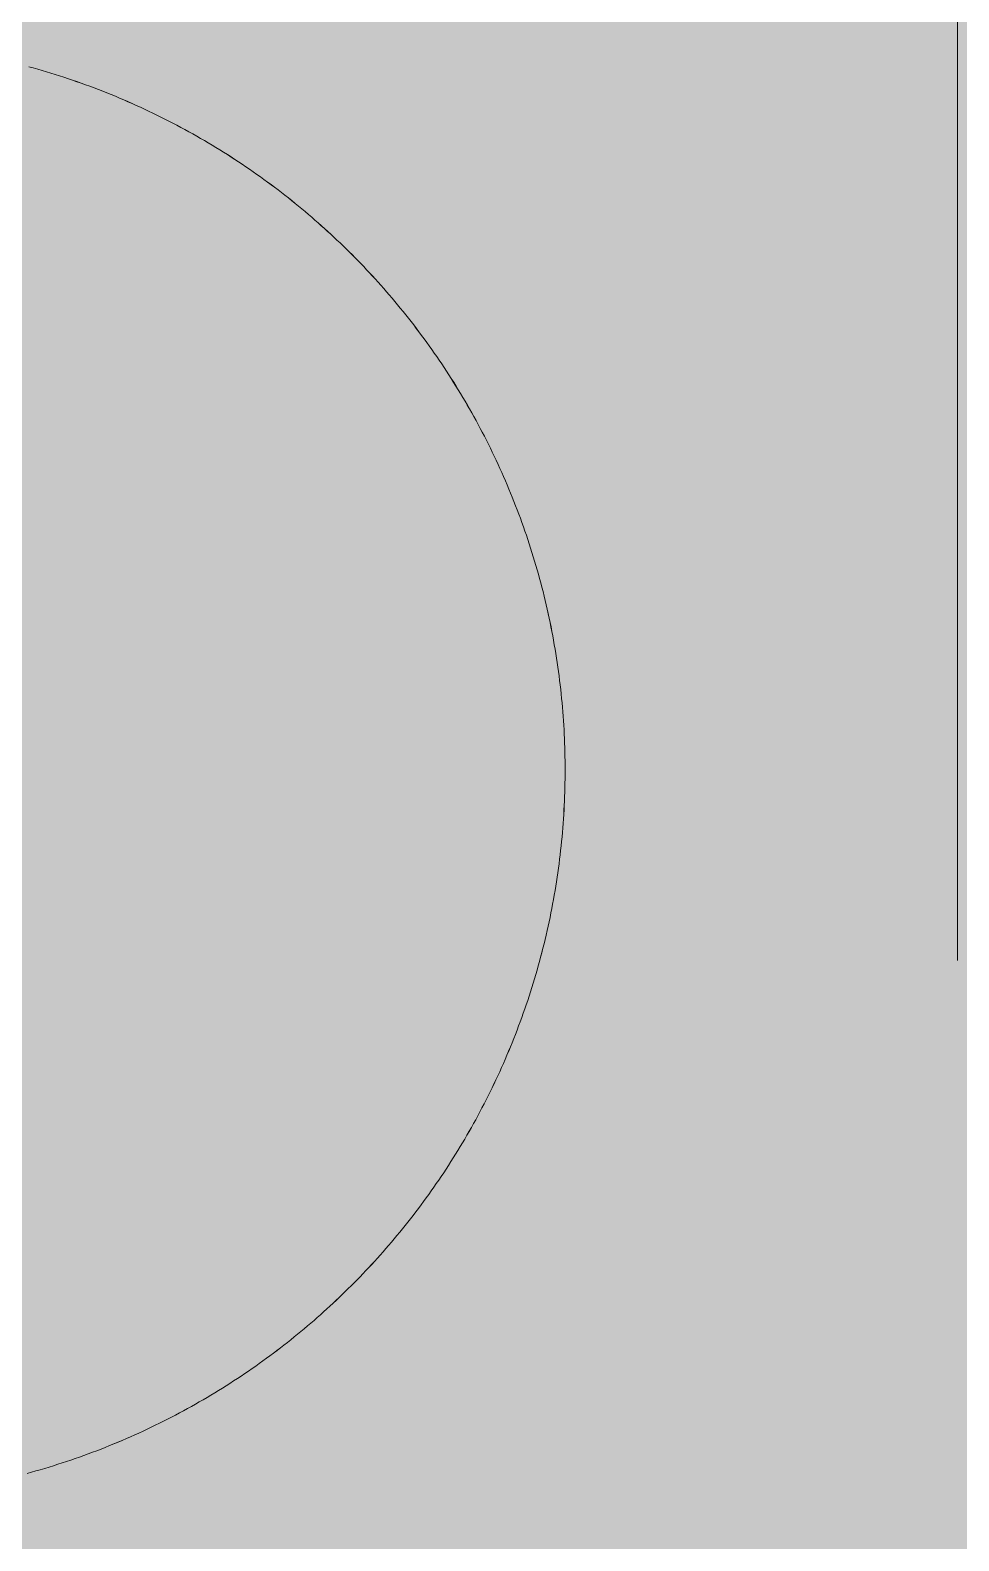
# Model space of a CAD drawing. Header units: millimetres. Extents: x 5622 to 8918, y 2044 to 6634.
# Drawn here: x 8594.43 to 8598.57, y 5282.89 to 5289.62 of the extents above; entities that cross this region are included whole.
import ezdxf

# ---------------------------------------------------------------- set-up
doc = ezdxf.new("R2010")
doc.units = ezdxf.units.MM
doc.linetypes.add('NASCOSTA', pattern=[9.525, 6.35, -3.175])
for name, color, linetype, lineweight in [('F_ARREDI', 7, 'Continuous', 5), ('F_FERRAMENTA', 253, 'Continuous', 5), ('F_MULTI laminato OPACO_retino', 1, 'Continuous', 5), ('F_Proiezioni', 253, 'NASCOSTA', 9)]:
    doc.layers.add(name, color=color, linetype=linetype, lineweight=lineweight)

# ---------------------------------------------------------------- blocks, each defined once
blk = doc.blocks.new("LIBRERIA_ingresso-living_sez._B.B'")
at = {"layer": 'F_MULTI laminato OPACO_retino', "true_color": 0x636466}
h = blk.add_hatch(color=251, dxfattribs=at)
h.dxf.hatch_style = 1
h.paths.add_polyline_path([(41313.1315, 11071.1262), (41913.1315, 11071.1262), (41913.1315, 13145.6262), (41313.1315, 13145.6262)])
at = {"layer": 'F_MULTI laminato OPACO_retino', "true_color": 0x939598}
h = blk.add_hatch(color=252, dxfattribs=at)
h.dxf.hatch_style = 1
h.paths.add_polyline_path([(41313.1315, 13145.6262), (41613.1315, 13145.6262), (41613.1315, 11071.1262), (41313.1315, 11071.1262)])
at = {"layer": 'F_Proiezioni', "color": 1}
for p, q in [((41594.1315, 12635.6259), (41594.1315, 12698.6259)), ((41590.0103, 12696.7549), (41589.9906, 12696.7603)), ((41590.0299, 12696.7493), (41590.0103, 12696.7549)), ((41590.0495, 12696.7436), (41590.0299, 12696.7493)), ((41590.0691, 12696.7377), (41590.0495, 12696.7436)), ((41590.0886, 12696.7318), (41590.0691, 12696.7377)), ((41590.1081, 12696.7257), (41590.0886, 12696.7318)), ((41590.1276, 12696.7195), (41590.1081, 12696.7257)), ((41590.147, 12696.7132), (41590.1276, 12696.7195)), ((41590.1664, 12696.7067), (41590.147, 12696.7132)), ((41590.1857, 12696.7002), (41590.1664, 12696.7067)), ((41590.205, 12696.6935), (41590.1857, 12696.7002)), ((41590.2242, 12696.6867), (41590.205, 12696.6935)), ((41590.2434, 12696.6798), (41590.2242, 12696.6867)), ((41590.2625, 12696.6728), (41590.2434, 12696.6798)), ((41590.2816, 12696.6656), (41590.2625, 12696.6728)), ((41590.3006, 12696.6584), (41590.2816, 12696.6656)), ((41590.3196, 12696.651), (41590.3006, 12696.6584)), ((41590.3385, 12696.6435), (41590.3196, 12696.651)), ((41590.3573, 12696.6359), (41590.3385, 12696.6435)), ((41590.3761, 12696.6282), (41590.3573, 12696.6359)), ((41590.3949, 12696.6203), (41590.3761, 12696.6282)), ((41590.4136, 12696.6124), (41590.3949, 12696.6203)), ((41590.4322, 12696.6043), (41590.4136, 12696.6124)), ((41590.4507, 12696.5962), (41590.4322, 12696.6043)), ((41590.4692, 12696.5879), (41590.4507, 12696.5962)), ((41590.4877, 12696.5795), (41590.4692, 12696.5879)), ((41590.5061, 12696.571), (41590.4877, 12696.5795)), ((41590.5244, 12696.5623), (41590.5061, 12696.571)), ((41590.5426, 12696.5536), (41590.5244, 12696.5623)), ((41590.5608, 12696.5448), (41590.5426, 12696.5536)), ((41590.5789, 12696.5358), (41590.5608, 12696.5448)), ((41590.5969, 12696.5268), (41590.5789, 12696.5358)), ((41590.6149, 12696.5176), (41590.5969, 12696.5268)), ((41590.6328, 12696.5084), (41590.6149, 12696.5176)), ((41590.6506, 12696.499), (41590.6328, 12696.5084)), ((41590.6684, 12696.4896), (41590.6506, 12696.499)), ((41590.6861, 12696.48), (41590.6684, 12696.4896)), ((41590.7037, 12696.4703), (41590.6861, 12696.48)), ((41590.7212, 12696.4606), (41590.7037, 12696.4703)), ((41590.7387, 12696.4507), (41590.7212, 12696.4606)), ((41590.756, 12696.4408), (41590.7387, 12696.4507)), ((41590.7733, 12696.4307), (41590.756, 12696.4408)), ((41590.7906, 12696.4206), (41590.7733, 12696.4307)), ((41590.8077, 12696.4103), (41590.7906, 12696.4206)), ((41590.8248, 12696.4), (41590.8077, 12696.4103)), ((41590.8417, 12696.3896), (41590.8248, 12696.4)), ((41590.8586, 12696.379), (41590.8417, 12696.3896)), ((41590.8755, 12696.3684), (41590.8586, 12696.379)), ((41590.8922, 12696.3577), (41590.8755, 12696.3684)), ((41590.9088, 12696.3469), (41590.8922, 12696.3577)), ((41590.9254, 12696.336), (41590.9088, 12696.3469)), ((41590.9418, 12696.3251), (41590.9254, 12696.336)), ((41590.9582, 12696.314), (41590.9418, 12696.3251)), ((41590.9745, 12696.3029), (41590.9582, 12696.314)), ((41590.9907, 12696.2917), (41590.9745, 12696.3029)), ((41591.0068, 12696.2804), (41590.9907, 12696.2917)), ((41591.0228, 12696.269), (41591.0068, 12696.2804)), ((41591.0387, 12696.2575), (41591.0228, 12696.269)), ((41591.0545, 12696.246), (41591.0387, 12696.2575)), ((41591.0703, 12696.2343), (41591.0545, 12696.246)), ((41591.0859, 12696.2226), (41591.0703, 12696.2343)), ((41591.1014, 12696.2109), (41591.0859, 12696.2226)), ((41591.1169, 12696.199), (41591.1014, 12696.2109)), ((41591.1322, 12696.1871), (41591.1169, 12696.199)), ((41591.1475, 12696.1751), (41591.1322, 12696.1871)), ((41591.1626, 12696.163), (41591.1475, 12696.1751)), ((41591.1777, 12696.1509), (41591.1626, 12696.163)), ((41591.1927, 12696.1387), (41591.1777, 12696.1509)), ((41591.2075, 12696.1264), (41591.1927, 12696.1387)), ((41591.2223, 12696.1141), (41591.2075, 12696.1264)), ((41591.2369, 12696.1017), (41591.2223, 12696.1141)), ((41591.2515, 12696.0893), (41591.2369, 12696.1017)), ((41591.2659, 12696.0768), (41591.2515, 12696.0893)), ((41591.2803, 12696.0642), (41591.2659, 12696.0768)), ((41591.2945, 12696.0516), (41591.2803, 12696.0642)), ((41591.3087, 12696.0389), (41591.2945, 12696.0516)), ((41591.3227, 12696.0261), (41591.3087, 12696.0389)), ((41591.3367, 12696.0134), (41591.3227, 12696.0261)), ((41591.3505, 12696.0005), (41591.3367, 12696.0134)), ((41591.3642, 12695.9876), (41591.3505, 12696.0005)), ((41591.3778, 12695.9747), (41591.3642, 12695.9876)), ((41591.3914, 12695.9617), (41591.3778, 12695.9747)), ((41591.4048, 12695.9486), (41591.3914, 12695.9617)), ((41591.4181, 12695.9356), (41591.4048, 12695.9486)), ((41591.4312, 12695.9224), (41591.4181, 12695.9356)), ((41591.4444, 12695.9092), (41591.4312, 12695.9224)), ((41591.4574, 12695.8959), (41591.4444, 12695.9092)), ((41591.4704, 12695.8825), (41591.4574, 12695.8959)), ((41591.4834, 12695.869), (41591.4704, 12695.8825)), ((41591.4963, 12695.8554), (41591.4834, 12695.869)), ((41591.5092, 12695.8416), (41591.4963, 12695.8554)), ((41591.5219, 12695.8278), (41591.5092, 12695.8416)), ((41591.5347, 12695.8139), (41591.5219, 12695.8278)), ((41591.5474, 12695.7999), (41591.5347, 12695.8139)), ((41591.56, 12695.7858), (41591.5474, 12695.7999)), ((41591.5726, 12695.7716), (41591.56, 12695.7858)), ((41591.5851, 12695.7572), (41591.5726, 12695.7716)), ((41591.5975, 12695.7428), (41591.5851, 12695.7572)), ((41591.6099, 12695.7283), (41591.5975, 12695.7428)), ((41591.6222, 12695.7137), (41591.6099, 12695.7283)), ((41591.6344, 12695.699), (41591.6222, 12695.7137)), ((41591.6466, 12695.6843), (41591.6344, 12695.699)), ((41591.6587, 12695.6694), (41591.6466, 12695.6843)), ((41591.6707, 12695.6544), (41591.6587, 12695.6694)), ((41591.6827, 12695.6394), (41591.6707, 12695.6544)), ((41591.6946, 12695.6242), (41591.6827, 12695.6394)), ((41591.7064, 12695.609), (41591.6946, 12695.6242)), ((41591.7181, 12695.5936), (41591.7064, 12695.609)), ((41591.7298, 12695.5782), (41591.7181, 12695.5936)), ((41591.7414, 12695.5627), (41591.7298, 12695.5782)), ((41591.7529, 12695.5471), (41591.7414, 12695.5627)), ((41591.7643, 12695.5314), (41591.7529, 12695.5471)), ((41591.7757, 12695.5156), (41591.7643, 12695.5314)), ((41591.787, 12695.4997), (41591.7757, 12695.5156)), ((41591.7981, 12695.4838), (41591.787, 12695.4997)), ((41591.8093, 12695.4678), (41591.7981, 12695.4838)), ((41591.8203, 12695.4516), (41591.8093, 12695.4678)), ((41591.8312, 12695.4354), (41591.8203, 12695.4516)), ((41591.842, 12695.4192), (41591.8312, 12695.4354)), ((41591.8528, 12695.4028), (41591.842, 12695.4192)), ((41591.8635, 12695.3863), (41591.8528, 12695.4028)), ((41591.874, 12695.3698), (41591.8635, 12695.3863)), ((41591.8845, 12695.3532), (41591.874, 12695.3698)), ((41591.8949, 12695.3365), (41591.8845, 12695.3532)), ((41591.9052, 12695.3198), (41591.8949, 12695.3365)), ((41591.9154, 12695.3029), (41591.9052, 12695.3198)), ((41591.9256, 12695.286), (41591.9154, 12695.3029)), ((41591.9356, 12695.269), (41591.9256, 12695.286)), ((41591.9455, 12695.2519), (41591.9356, 12695.269)), ((41591.9553, 12695.2348), (41591.9455, 12695.2519)), ((41591.9651, 12695.2176), (41591.9553, 12695.2348)), ((41591.9747, 12695.2003), (41591.9651, 12695.2176)), ((41591.9843, 12695.1829), (41591.9747, 12695.2003)), ((41591.9937, 12695.1655), (41591.9843, 12695.1829)), ((41592.0031, 12695.148), (41591.9937, 12695.1655)), ((41592.0123, 12695.1304), (41592.0031, 12695.148)), ((41592.0214, 12695.1128), (41592.0123, 12695.1304)), ((41592.0305, 12695.0951), (41592.0214, 12695.1128)), ((41592.0394, 12695.0773), (41592.0305, 12695.0951)), ((41592.0483, 12695.0595), (41592.0394, 12695.0773)), ((41592.057, 12695.0416), (41592.0483, 12695.0595)), ((41592.0656, 12695.0236), (41592.057, 12695.0416)), ((41592.0742, 12695.0056), (41592.0656, 12695.0236)), ((41592.0826, 12694.9875), (41592.0742, 12695.0056)), ((41592.0909, 12694.9693), (41592.0826, 12694.9875)), ((41592.0991, 12694.9511), (41592.0909, 12694.9693)), ((41592.1072, 12694.9328), (41592.0991, 12694.9511)), ((41592.1152, 12694.9145), (41592.1072, 12694.9328)), ((41592.123, 12694.8961), (41592.1152, 12694.9145)), ((41592.1308, 12694.8777), (41592.123, 12694.8961)), ((41592.1385, 12694.8592), (41592.1308, 12694.8777)), ((41592.146, 12694.8406), (41592.1385, 12694.8592)), ((41592.1534, 12694.822), (41592.146, 12694.8406)), ((41592.1607, 12694.8033), (41592.1534, 12694.822)), ((41592.168, 12694.7846), (41592.1607, 12694.8033)), ((41592.1751, 12694.7658), (41592.168, 12694.7846)), ((41592.182, 12694.747), (41592.1751, 12694.7658)), ((41592.1889, 12694.7281), (41592.182, 12694.747)), ((41592.1957, 12694.7092), (41592.1889, 12694.7281)), ((41592.2023, 12694.6902), (41592.1957, 12694.7092)), ((41592.2088, 12694.6712), (41592.2023, 12694.6902)), ((41592.2152, 12694.6521), (41592.2088, 12694.6712)), ((41592.2215, 12694.633), (41592.2152, 12694.6521)), ((41592.2277, 12694.6138), (41592.2215, 12694.633)), ((41592.2338, 12694.5946), (41592.2277, 12694.6138)), ((41592.2397, 12694.5754), (41592.2338, 12694.5946)), ((41592.2455, 12694.5561), (41592.2397, 12694.5754)), ((41592.2512, 12694.5368), (41592.2455, 12694.5561)), ((41592.2568, 12694.5174), (41592.2512, 12694.5368)), ((41592.2623, 12694.498), (41592.2568, 12694.5174)), ((41592.2677, 12694.4786), (41592.2623, 12694.498)), ((41592.2729, 12694.4591), (41592.2677, 12694.4786)), ((41592.278, 12694.4396), (41592.2729, 12694.4591)), ((41592.283, 12694.4201), (41592.278, 12694.4396)), ((41592.2879, 12694.4005), (41592.283, 12694.4201)), ((41592.2926, 12694.3809), (41592.2879, 12694.4005)), ((41592.2972, 12694.3613), (41592.2926, 12694.3809)), ((41592.3017, 12694.3416), (41592.2972, 12694.3613)), ((41592.3061, 12694.3219), (41592.3017, 12694.3416)), ((41592.3104, 12694.3022), (41592.3061, 12694.3219)), ((41592.3145, 12694.2825), (41592.3104, 12694.3022)), ((41592.3185, 12694.2627), (41592.3145, 12694.2825)), ((41592.3224, 12694.2429), (41592.3185, 12694.2627)), ((41592.3262, 12694.2231), (41592.3224, 12694.2429)), ((41592.3298, 12694.2033), (41592.3262, 12694.2231)), ((41592.3333, 12694.1835), (41592.3298, 12694.2033)), ((41592.3367, 12694.1636), (41592.3333, 12694.1835)), ((41592.34, 12694.1438), (41592.3367, 12694.1636)), ((41592.3431, 12694.1239), (41592.34, 12694.1438)), ((41592.3461, 12694.104), (41592.3431, 12694.1239)), ((41592.349, 12694.084), (41592.3461, 12694.104)), ((41592.3518, 12694.0641), (41592.349, 12694.084)), ((41592.3545, 12694.0442), (41592.3518, 12694.0641)), ((41592.357, 12694.0243), (41592.3545, 12694.0442)), ((41592.3594, 12694.0043), (41592.357, 12694.0243)), ((41592.3617, 12693.9844), (41592.3594, 12694.0043)), ((41592.3638, 12693.9644), (41592.3617, 12693.9844)), ((41592.3658, 12693.9444), (41592.3638, 12693.9644)), ((41592.3677, 12693.9245), (41592.3658, 12693.9444)), ((41592.3695, 12693.9045), (41592.3677, 12693.9245)), ((41592.3712, 12693.8846), (41592.3695, 12693.9045)), ((41592.3727, 12693.8646), (41592.3712, 12693.8846)), ((41592.3741, 12693.8447), (41592.3727, 12693.8646)), ((41592.3754, 12693.8247), (41592.3741, 12693.8447)), ((41592.3766, 12693.8048), (41592.3754, 12693.8247)), ((41592.3776, 12693.7849), (41592.3766, 12693.8048)), ((41592.3785, 12693.765), (41592.3776, 12693.7849)), ((41592.3793, 12693.7451), (41592.3785, 12693.765)), ((41592.38, 12693.7252), (41592.3793, 12693.7451)), ((41592.3805, 12693.7053), (41592.38, 12693.7252)), ((41592.381, 12693.6854), (41592.3805, 12693.7053)), ((41592.3813, 12693.6656), (41592.381, 12693.6854)), ((41592.3815, 12693.6458), (41592.3813, 12693.6656)), ((41592.3815, 12693.6259), (41592.3815, 12693.6458)), ((41592.3815, 12693.6061), (41592.3815, 12693.6259)), ((41592.3805, 12693.5465), (41592.381, 12693.5664)), ((41592.381, 12693.5664), (41592.3813, 12693.5862)), ((41592.3813, 12693.5862), (41592.3815, 12693.6061)), ((41592.3776, 12693.4667), (41592.3785, 12693.4867)), ((41592.3785, 12693.4867), (41592.3793, 12693.5066)), ((41592.3793, 12693.5066), (41592.38, 12693.5265)), ((41592.38, 12693.5265), (41592.3805, 12693.5465)), ((41592.3741, 12693.4068), (41592.3754, 12693.4268)), ((41592.3754, 12693.4268), (41592.3765, 12693.4468)), ((41592.3765, 12693.4468), (41592.3776, 12693.4667)), ((41592.3695, 12693.3468), (41592.3711, 12693.3668)), ((41592.3711, 12693.3668), (41592.3727, 12693.3868)), ((41592.3727, 12693.3868), (41592.3741, 12693.4068)), ((41592.3616, 12693.2668), (41592.3637, 12693.2868)), ((41592.3637, 12693.2868), (41592.3658, 12693.3068)), ((41592.3658, 12693.3068), (41592.3677, 12693.3268)), ((41592.3677, 12693.3268), (41592.3695, 12693.3468)), ((41592.3544, 12693.2069), (41592.3569, 12693.2269)), ((41592.3569, 12693.2269), (41592.3593, 12693.2469)), ((41592.3593, 12693.2469), (41592.3616, 12693.2668)), ((41592.346, 12693.147), (41592.3489, 12693.167)), ((41592.3489, 12693.167), (41592.3517, 12693.1869)), ((41592.3517, 12693.1869), (41592.3544, 12693.2069)), ((41592.3331, 12693.0673), (41592.3366, 12693.0872)), ((41592.3366, 12693.0872), (41592.3398, 12693.1071)), ((41592.3398, 12693.1071), (41592.343, 12693.1271)), ((41592.343, 12693.1271), (41592.346, 12693.147)), ((41592.3222, 12693.0078), (41592.326, 12693.0276)), ((41592.326, 12693.0276), (41592.3296, 12693.0474)), ((41592.3296, 12693.0474), (41592.3331, 12693.0673)), ((41592.3058, 12692.9286), (41592.3101, 12692.9484)), ((41592.3101, 12692.9484), (41592.3143, 12692.9681)), ((41592.3143, 12692.9681), (41592.3183, 12692.9879)), ((41592.3183, 12692.9879), (41592.3222, 12693.0078)), ((41592.2923, 12692.8695), (41592.2969, 12692.8892)), ((41592.2969, 12692.8892), (41592.3014, 12692.9089)), ((41592.3014, 12692.9089), (41592.3058, 12692.9286)), ((41592.2776, 12692.8107), (41592.2826, 12692.8303)), ((41592.2826, 12692.8303), (41592.2875, 12692.8499)), ((41592.2875, 12692.8499), (41592.2923, 12692.8695)), ((41592.2563, 12692.7328), (41592.2618, 12692.7522)), ((41592.2618, 12692.7522), (41592.2672, 12692.7717)), ((41592.2672, 12692.7717), (41592.2725, 12692.7912)), ((41592.2725, 12692.7912), (41592.2776, 12692.8107)), ((41592.2392, 12692.6747), (41592.245, 12692.694)), ((41592.245, 12692.694), (41592.2507, 12692.7134)), ((41592.2507, 12692.7134), (41592.2563, 12692.7328)), ((41592.2146, 12692.5978), (41592.2209, 12692.617)), ((41592.2209, 12692.617), (41592.2271, 12692.6362)), ((41592.2271, 12692.6362), (41592.2332, 12692.6554)), ((41592.2332, 12692.6554), (41592.2392, 12692.6747)), ((41592.1949, 12692.5407), (41592.2016, 12692.5597)), ((41592.2016, 12692.5597), (41592.2082, 12692.5787)), ((41592.2082, 12692.5787), (41592.2146, 12692.5978)), ((41592.1671, 12692.4651), (41592.1743, 12692.4839)), ((41592.1743, 12692.4839), (41592.1813, 12692.5028)), ((41592.1813, 12692.5028), (41592.1882, 12692.5217)), ((41592.1882, 12692.5217), (41592.1949, 12692.5407)), ((41592.1375, 12692.3904), (41592.1451, 12692.409)), ((41592.1451, 12692.409), (41592.1526, 12692.4277)), ((41592.1526, 12692.4277), (41592.1599, 12692.4464)), ((41592.1599, 12692.4464), (41592.1671, 12692.4651)), ((41592.1141, 12692.335), (41592.122, 12692.3534)), ((41592.122, 12692.3534), (41592.1298, 12692.3719)), ((41592.1298, 12692.3719), (41592.1375, 12692.3904)), ((41592.0814, 12692.2619), (41592.0898, 12692.2801)), ((41592.0898, 12692.2801), (41592.098, 12692.2984)), ((41592.098, 12692.2984), (41592.1061, 12692.3167)), ((41592.1061, 12692.3167), (41592.1141, 12692.335)), ((41592.047, 12692.1899), (41592.0558, 12692.2078)), ((41592.0558, 12692.2078), (41592.0644, 12692.2258)), ((41592.0644, 12692.2258), (41592.073, 12692.2438)), ((41592.073, 12692.2438), (41592.0814, 12692.2619)), ((41592.0201, 12692.1365), (41592.0292, 12692.1542)), ((41592.0292, 12692.1542), (41592.0381, 12692.172)), ((41592.0381, 12692.172), (41592.047, 12692.1899)), ((41591.9828, 12692.0662), (41591.9922, 12692.0837)), ((41591.9922, 12692.0837), (41592.0016, 12692.1012)), ((41592.0016, 12692.1012), (41592.0109, 12692.1188)), ((41592.0109, 12692.1188), (41592.0201, 12692.1365)), ((41591.9439, 12691.9971), (41591.9537, 12692.0143)), ((41591.9537, 12692.0143), (41591.9635, 12692.0315)), ((41591.9635, 12692.0315), (41591.9732, 12692.0489)), ((41591.9732, 12692.0489), (41591.9828, 12692.0662)), ((41591.9034, 12691.9292), (41591.9137, 12691.9461)), ((41591.9137, 12691.9461), (41591.9238, 12691.963)), ((41591.9238, 12691.963), (41591.9339, 12691.9801)), ((41591.9339, 12691.9801), (41591.9439, 12691.9971)), ((41591.8615, 12691.8626), (41591.8721, 12691.8791)), ((41591.8721, 12691.8791), (41591.8827, 12691.8957)), ((41591.8827, 12691.8957), (41591.8931, 12691.9124)), ((41591.8931, 12691.9124), (41591.9034, 12691.9292)), ((41591.8182, 12691.7972), (41591.8292, 12691.8134)), ((41591.8292, 12691.8134), (41591.84, 12691.8297)), ((41591.84, 12691.8297), (41591.8508, 12691.8461)), ((41591.8508, 12691.8461), (41591.8615, 12691.8626)), ((41591.7735, 12691.7332), (41591.7848, 12691.749)), ((41591.7848, 12691.749), (41591.796, 12691.765)), ((41591.796, 12691.765), (41591.8071, 12691.7811)), ((41591.8071, 12691.7811), (41591.8182, 12691.7972)), ((41591.7157, 12691.6551), (41591.7274, 12691.6705)), ((41591.7274, 12691.6705), (41591.7391, 12691.6861)), ((41591.7391, 12691.6861), (41591.7506, 12691.7017)), ((41591.7506, 12691.7017), (41591.7621, 12691.7174)), ((41591.7621, 12691.7174), (41591.7735, 12691.7332)), ((41591.6682, 12691.5943), (41591.6802, 12691.6093)), ((41591.6802, 12691.6093), (41591.6921, 12691.6245)), ((41591.6921, 12691.6245), (41591.7039, 12691.6398)), ((41591.7039, 12691.6398), (41591.7157, 12691.6551)), ((41591.6071, 12691.5203), (41591.6194, 12691.5349)), ((41591.6194, 12691.5349), (41591.6317, 12691.5496)), ((41591.6317, 12691.5496), (41591.6439, 12691.5644)), ((41591.6439, 12691.5644), (41591.6561, 12691.5793)), ((41591.6561, 12691.5793), (41591.6682, 12691.5943)), ((41591.5571, 12691.4628), (41591.5697, 12691.4771)), ((41591.5697, 12691.4771), (41591.5822, 12691.4914)), ((41591.5822, 12691.4914), (41591.5947, 12691.5058)), ((41591.5947, 12691.5058), (41591.6071, 12691.5203)), ((41591.4932, 12691.3932), (41591.5061, 12691.407)), ((41591.5061, 12691.407), (41591.5189, 12691.4208)), ((41591.5189, 12691.4208), (41591.5317, 12691.4347)), ((41591.5317, 12691.4347), (41591.5444, 12691.4487)), ((41591.5444, 12691.4487), (41591.5571, 12691.4628)), ((41591.4279, 12691.3262), (41591.4411, 12691.3394)), ((41591.4411, 12691.3394), (41591.4542, 12691.3527)), ((41591.4542, 12691.3527), (41591.4672, 12691.3661)), ((41591.4672, 12691.3661), (41591.4802, 12691.3796)), ((41591.4802, 12691.3796), (41591.4932, 12691.3932)), ((41591.3606, 12691.2609), (41591.3743, 12691.2739)), ((41591.3743, 12691.2739), (41591.3879, 12691.2869)), ((41591.3879, 12691.2869), (41591.4013, 12691.2999)), ((41591.4013, 12691.2999), (41591.4147, 12691.313)), ((41591.4147, 12691.313), (41591.4279, 12691.3262)), ((41591.2764, 12691.1843), (41591.2907, 12691.1969)), ((41591.2907, 12691.1969), (41591.3049, 12691.2096)), ((41591.3049, 12691.2096), (41591.319, 12691.2223)), ((41591.319, 12691.2223), (41591.333, 12691.2351)), ((41591.333, 12691.2351), (41591.3469, 12691.248)), ((41591.3469, 12691.248), (41591.3606, 12691.2609)), ((41591.2033, 12691.122), (41591.2181, 12691.1343)), ((41591.2181, 12691.1343), (41591.2329, 12691.1467)), ((41591.2329, 12691.1467), (41591.2475, 12691.1592)), ((41591.2475, 12691.1592), (41591.262, 12691.1717)), ((41591.262, 12691.1717), (41591.2764, 12691.1843)), ((41591.1123, 12691.0494), (41591.1278, 12691.0613)), ((41591.1278, 12691.0613), (41591.1431, 12691.0733)), ((41591.1431, 12691.0733), (41591.1583, 12691.0854)), ((41591.1583, 12691.0854), (41591.1734, 12691.0975)), ((41591.1734, 12691.0975), (41591.1884, 12691.1097)), ((41591.1884, 12691.1097), (41591.2033, 12691.122)), ((41591.0339, 12690.9909), (41591.0498, 12691.0024)), ((41591.0498, 12691.0024), (41591.0656, 12691.0141)), ((41591.0656, 12691.0141), (41591.0812, 12691.0258)), ((41591.0812, 12691.0258), (41591.0968, 12691.0375)), ((41591.0968, 12691.0375), (41591.1123, 12691.0494)), ((41590.9366, 12690.9233), (41590.9531, 12690.9344)), ((41590.9531, 12690.9344), (41590.9694, 12690.9455)), ((41590.9694, 12690.9455), (41590.9857, 12690.9567)), ((41590.9857, 12690.9567), (41591.0018, 12690.9681)), ((41591.0018, 12690.9681), (41591.0179, 12690.9794)), ((41591.0179, 12690.9794), (41591.0339, 12690.9909)), ((41590.8192, 12690.8485), (41590.8362, 12690.8589)), ((41590.8362, 12690.8589), (41590.8532, 12690.8694)), ((41590.8532, 12690.8694), (41590.87, 12690.88)), ((41590.87, 12690.88), (41590.8868, 12690.8907)), ((41590.8868, 12690.8907), (41590.9035, 12690.9015)), ((41590.9035, 12690.9015), (41590.9201, 12690.9124)), ((41590.9201, 12690.9124), (41590.9366, 12690.9233)), ((41590.7152, 12690.788), (41590.7328, 12690.7978)), ((41590.7328, 12690.7978), (41590.7502, 12690.8078)), ((41590.7502, 12690.8078), (41590.7676, 12690.8178)), ((41590.7676, 12690.8178), (41590.7848, 12690.8279)), ((41590.7848, 12690.8279), (41590.802, 12690.8382)), ((41590.802, 12690.8382), (41590.8192, 12690.8485)), ((41590.5905, 12690.7219), (41590.6086, 12690.731)), ((41590.6086, 12690.731), (41590.6265, 12690.7403)), ((41590.6265, 12690.7403), (41590.6444, 12690.7496)), ((41590.6444, 12690.7496), (41590.6622, 12690.759)), ((41590.6622, 12690.759), (41590.68, 12690.7686)), ((41590.68, 12690.7686), (41590.6976, 12690.7782)), ((41590.6976, 12690.7782), (41590.7152, 12690.788)), ((41590.4439, 12690.6527), (41590.4624, 12690.661)), ((41590.4624, 12690.661), (41590.4809, 12690.6693)), ((41590.4809, 12690.6693), (41590.4994, 12690.6778)), ((41590.4994, 12690.6778), (41590.5177, 12690.6864)), ((41590.5177, 12690.6864), (41590.536, 12690.6951)), ((41590.536, 12690.6951), (41590.5543, 12690.7039)), ((41590.5543, 12690.7039), (41590.5724, 12690.7129)), ((41590.5724, 12690.7129), (41590.5905, 12690.7219)), ((41590.2742, 12690.5835), (41590.2933, 12690.5907)), ((41590.2933, 12690.5907), (41590.3123, 12690.598)), ((41590.3123, 12690.598), (41590.3313, 12690.6055)), ((41590.3313, 12690.6055), (41590.3502, 12690.6131)), ((41590.3502, 12690.6131), (41590.369, 12690.6208)), ((41590.369, 12690.6208), (41590.3878, 12690.6286)), ((41590.3878, 12690.6286), (41590.4066, 12690.6365)), ((41590.4066, 12690.6365), (41590.4253, 12690.6445)), ((41590.4253, 12690.6445), (41590.4439, 12690.6527)), ((41590.0807, 12690.5177), (41590.1002, 12690.5237)), ((41590.1002, 12690.5237), (41590.1197, 12690.5299)), ((41590.1197, 12690.5299), (41590.1392, 12690.5362)), ((41590.1392, 12690.5362), (41590.1586, 12690.5426)), ((41590.1586, 12690.5426), (41590.178, 12690.5491)), ((41590.178, 12690.5491), (41590.1973, 12690.5557)), ((41590.1973, 12690.5557), (41590.2166, 12690.5625)), ((41590.2166, 12690.5625), (41590.2359, 12690.5694)), ((41590.2359, 12690.5694), (41590.255, 12690.5764)), ((41590.255, 12690.5764), (41590.2742, 12690.5835)), ((41589.9824, 12690.4893), (41590.0021, 12690.4948)), ((41590.0021, 12690.4948), (41590.0218, 12690.5003)), ((41590.0218, 12690.5003), (41590.0415, 12690.506)), ((41590.0415, 12690.506), (41590.0611, 12690.5118)), ((41590.0611, 12690.5118), (41590.0807, 12690.5177))]:
    blk.add_line(p, q, dxfattribs=at)

msp = doc.modelspace()

# ---------------------------------------------------------------- linework, layer by layer
at = {"layer": 'F_FERRAMENTA', "linetype": 'NASCOSTA'}
for p, q in [((8598.5628, 5228.3265), (8598.5628, 5291.3265)), ((8594.4415, 5289.4554), (8594.4218, 5289.4609)), ((8594.4611, 5289.4498), (8594.4415, 5289.4554)), ((8594.4808, 5289.4441), (8594.4611, 5289.4498)), ((8594.5003, 5289.4383), (8594.4808, 5289.4441)), ((8594.5199, 5289.4323), (8594.5003, 5289.4383)), ((8594.5394, 5289.4262), (8594.5199, 5289.4323)), ((8594.5588, 5289.42), (8594.5394, 5289.4262)), ((8594.5782, 5289.4137), (8594.5588, 5289.42)), ((8594.5976, 5289.4073), (8594.5782, 5289.4137)), ((8594.6169, 5289.4007), (8594.5976, 5289.4073)), ((8594.6362, 5289.3941), (8594.6169, 5289.4007)), ((8594.6554, 5289.3873), (8594.6362, 5289.3941)), ((8594.6746, 5289.3804), (8594.6554, 5289.3873)), ((8594.6937, 5289.3733), (8594.6746, 5289.3804)), ((8594.7128, 5289.3662), (8594.6937, 5289.3733)), ((8594.7318, 5289.3589), (8594.7128, 5289.3662)), ((8594.7508, 5289.3516), (8594.7318, 5289.3589)), ((8594.7697, 5289.3441), (8594.7508, 5289.3516)), ((8594.7886, 5289.3365), (8594.7697, 5289.3441)), ((8594.8074, 5289.3287), (8594.7886, 5289.3365)), ((8594.8261, 5289.3209), (8594.8074, 5289.3287)), ((8594.8448, 5289.3129), (8594.8261, 5289.3209)), ((8594.8634, 5289.3049), (8594.8448, 5289.3129)), ((8594.882, 5289.2967), (8594.8634, 5289.3049)), ((8594.9005, 5289.2884), (8594.882, 5289.2967)), ((8594.9189, 5289.28), (8594.9005, 5289.2884)), ((8594.9373, 5289.2715), (8594.9189, 5289.28)), ((8594.9556, 5289.2629), (8594.9373, 5289.2715)), ((8594.9739, 5289.2542), (8594.9556, 5289.2629)), ((8594.992, 5289.2453), (8594.9739, 5289.2542)), ((8595.0101, 5289.2364), (8594.992, 5289.2453)), ((8595.0282, 5289.2273), (8595.0101, 5289.2364)), ((8595.0461, 5289.2182), (8595.0282, 5289.2273)), ((8595.064, 5289.2089), (8595.0461, 5289.2182)), ((8595.0819, 5289.1996), (8595.064, 5289.2089)), ((8595.0996, 5289.1901), (8595.0819, 5289.1996)), ((8595.1173, 5289.1805), (8595.0996, 5289.1901)), ((8595.1349, 5289.1709), (8595.1173, 5289.1805)), ((8595.1525, 5289.1611), (8595.1349, 5289.1709)), ((8595.1699, 5289.1513), (8595.1525, 5289.1611)), ((8595.1873, 5289.1413), (8595.1699, 5289.1513)), ((8595.2046, 5289.1313), (8595.1873, 5289.1413)), ((8595.2218, 5289.1211), (8595.2046, 5289.1313)), ((8595.239, 5289.1109), (8595.2218, 5289.1211)), ((8595.256, 5289.1005), (8595.239, 5289.1109)), ((8595.273, 5289.0901), (8595.256, 5289.1005)), ((8595.2899, 5289.0796), (8595.273, 5289.0901)), ((8595.3067, 5289.069), (8595.2899, 5289.0796)), ((8595.3234, 5289.0583), (8595.3067, 5289.069)), ((8595.3401, 5289.0475), (8595.3234, 5289.0583)), ((8595.3566, 5289.0366), (8595.3401, 5289.0475)), ((8595.3731, 5289.0256), (8595.3566, 5289.0366)), ((8595.3895, 5289.0146), (8595.3731, 5289.0256)), ((8595.4057, 5289.0034), (8595.3895, 5289.0146)), ((8595.4219, 5288.9922), (8595.4057, 5289.0034)), ((8595.438, 5288.9809), (8595.4219, 5288.9922)), ((8595.454, 5288.9695), (8595.438, 5288.9809)), ((8595.47, 5288.958), (8595.454, 5288.9695)), ((8595.4858, 5288.9465), (8595.47, 5288.958)), ((8595.5015, 5288.9349), (8595.4858, 5288.9465)), ((8595.5171, 5288.9232), (8595.5015, 5288.9349)), ((8595.5327, 5288.9114), (8595.5171, 5288.9232)), ((8595.5481, 5288.8995), (8595.5327, 5288.9114)), ((8595.5635, 5288.8876), (8595.5481, 5288.8995)), ((8595.5787, 5288.8756), (8595.5635, 5288.8876)), ((8595.5939, 5288.8636), (8595.5787, 5288.8756)), ((8595.6089, 5288.8514), (8595.5939, 5288.8636)), ((8595.6239, 5288.8393), (8595.6089, 5288.8514)), ((8595.6388, 5288.827), (8595.6239, 5288.8393)), ((8595.6535, 5288.8147), (8595.6388, 5288.827)), ((8595.6682, 5288.8023), (8595.6535, 5288.8147)), ((8595.6827, 5288.7898), (8595.6682, 5288.8023)), ((8595.6972, 5288.7773), (8595.6827, 5288.7898)), ((8595.7115, 5288.7647), (8595.6972, 5288.7773)), ((8595.7258, 5288.7521), (8595.7115, 5288.7647)), ((8595.7399, 5288.7394), (8595.7258, 5288.7521)), ((8595.754, 5288.7267), (8595.7399, 5288.7394)), ((8595.7679, 5288.7139), (8595.754, 5288.7267)), ((8595.7817, 5288.7011), (8595.7679, 5288.7139)), ((8595.7955, 5288.6882), (8595.7817, 5288.7011)), ((8595.8091, 5288.6752), (8595.7955, 5288.6882)), ((8595.8226, 5288.6622), (8595.8091, 5288.6752)), ((8595.836, 5288.6492), (8595.8226, 5288.6622)), ((8595.8493, 5288.6361), (8595.836, 5288.6492)), ((8595.8625, 5288.623), (8595.8493, 5288.6361)), ((8595.8756, 5288.6098), (8595.8625, 5288.623)), ((8595.8887, 5288.5965), (8595.8756, 5288.6098)), ((8595.9017, 5288.583), (8595.8887, 5288.5965)), ((8595.9146, 5288.5695), (8595.9017, 5288.583)), ((8595.9275, 5288.5559), (8595.9146, 5288.5695)), ((8595.9404, 5288.5422), (8595.9275, 5288.5559)), ((8595.9532, 5288.5284), (8595.9404, 5288.5422)), ((8595.9659, 5288.5144), (8595.9532, 5288.5284)), ((8595.9786, 5288.5004), (8595.9659, 5288.5144)), ((8595.9912, 5288.4863), (8595.9786, 5288.5004)), ((8596.0038, 5288.4721), (8595.9912, 5288.4863)), ((8596.0163, 5288.4578), (8596.0038, 5288.4721)), ((8596.0287, 5288.4434), (8596.0163, 5288.4578)), ((8596.0411, 5288.4289), (8596.0287, 5288.4434)), ((8596.0534, 5288.4143), (8596.0411, 5288.4289)), ((8596.0657, 5288.3996), (8596.0534, 5288.4143)), ((8596.0778, 5288.3848), (8596.0657, 5288.3996)), ((8596.0899, 5288.3699), (8596.0778, 5288.3848)), ((8596.102, 5288.355), (8596.0899, 5288.3699)), ((8596.1139, 5288.3399), (8596.102, 5288.355)), ((8596.1258, 5288.3247), (8596.1139, 5288.3399)), ((8596.1376, 5288.3095), (8596.1258, 5288.3247)), ((8596.1494, 5288.2942), (8596.1376, 5288.3095)), ((8596.1611, 5288.2787), (8596.1494, 5288.2942)), ((8596.1726, 5288.2632), (8596.1611, 5288.2787)), ((8596.1842, 5288.2476), (8596.1726, 5288.2632)), ((8596.1956, 5288.2319), (8596.1842, 5288.2476)), ((8596.2069, 5288.2162), (8596.1956, 5288.2319)), ((8596.2182, 5288.2003), (8596.2069, 5288.2162)), ((8596.2294, 5288.1843), (8596.2182, 5288.2003)), ((8596.2405, 5288.1683), (8596.2294, 5288.1843)), ((8596.2515, 5288.1522), (8596.2405, 5288.1683)), ((8596.2624, 5288.136), (8596.2515, 5288.1522)), ((8596.2733, 5288.1197), (8596.2624, 5288.136)), ((8596.284, 5288.1033), (8596.2733, 5288.1197)), ((8596.2947, 5288.0869), (8596.284, 5288.1033)), ((8596.3053, 5288.0704), (8596.2947, 5288.0869)), ((8596.3158, 5288.0538), (8596.3053, 5288.0704)), ((8596.3262, 5288.0371), (8596.3158, 5288.0538)), ((8596.3365, 5288.0203), (8596.3262, 5288.0371)), ((8596.3467, 5288.0035), (8596.3365, 5288.0203)), ((8596.3568, 5287.9865), (8596.3467, 5288.0035)), ((8596.3668, 5287.9695), (8596.3568, 5287.9865)), ((8596.3768, 5287.9525), (8596.3668, 5287.9695)), ((8596.3866, 5287.9353), (8596.3768, 5287.9525)), ((8596.3963, 5287.9181), (8596.3866, 5287.9353)), ((8596.406, 5287.9008), (8596.3963, 5287.9181)), ((8596.4155, 5287.8835), (8596.406, 5287.9008)), ((8596.425, 5287.866), (8596.4155, 5287.8835)), ((8596.4343, 5287.8485), (8596.425, 5287.866)), ((8596.4435, 5287.831), (8596.4343, 5287.8485)), ((8596.4527, 5287.8133), (8596.4435, 5287.831)), ((8596.4617, 5287.7956), (8596.4527, 5287.8133)), ((8596.4707, 5287.7778), (8596.4617, 5287.7956)), ((8596.4795, 5287.76), (8596.4707, 5287.7778)), ((8596.4882, 5287.7421), (8596.4795, 5287.76)), ((8596.4969, 5287.7241), (8596.4882, 5287.7421)), ((8596.5054, 5287.7061), (8596.4969, 5287.7241)), ((8596.5138, 5287.688), (8596.5054, 5287.7061)), ((8596.5221, 5287.6699), (8596.5138, 5287.688)), ((8596.5303, 5287.6517), (8596.5221, 5287.6699)), ((8596.5384, 5287.6334), (8596.5303, 5287.6517)), ((8596.5464, 5287.6151), (8596.5384, 5287.6334)), ((8596.5543, 5287.5967), (8596.5464, 5287.6151)), ((8596.562, 5287.5782), (8596.5543, 5287.5967)), ((8596.5697, 5287.5597), (8596.562, 5287.5782)), ((8596.5772, 5287.5412), (8596.5697, 5287.5597)), ((8596.5847, 5287.5226), (8596.5772, 5287.5412)), ((8596.592, 5287.5039), (8596.5847, 5287.5226)), ((8596.5992, 5287.4852), (8596.592, 5287.5039)), ((8596.6063, 5287.4664), (8596.5992, 5287.4852)), ((8596.6133, 5287.4476), (8596.6063, 5287.4664)), ((8596.6201, 5287.4287), (8596.6133, 5287.4476)), ((8596.6269, 5287.4097), (8596.6201, 5287.4287)), ((8596.6335, 5287.3908), (8596.6269, 5287.4097)), ((8596.6401, 5287.3717), (8596.6335, 5287.3908)), ((8596.6465, 5287.3527), (8596.6401, 5287.3717)), ((8596.6528, 5287.3335), (8596.6465, 5287.3527)), ((8596.6589, 5287.3144), (8596.6528, 5287.3335)), ((8596.665, 5287.2952), (8596.6589, 5287.3144)), ((8596.671, 5287.2759), (8596.665, 5287.2952)), ((8596.6768, 5287.2567), (8596.671, 5287.2759)), ((8596.6825, 5287.2373), (8596.6768, 5287.2567)), ((8596.6881, 5287.218), (8596.6825, 5287.2373)), ((8596.6935, 5287.1986), (8596.6881, 5287.218)), ((8596.6989, 5287.1791), (8596.6935, 5287.1986)), ((8596.7041, 5287.1597), (8596.6989, 5287.1791)), ((8596.7092, 5287.1402), (8596.7041, 5287.1597)), ((8596.7142, 5287.1206), (8596.7092, 5287.1402)), ((8596.7191, 5287.101), (8596.7142, 5287.1206)), ((8596.7239, 5287.0814), (8596.7191, 5287.101)), ((8596.7285, 5287.0618), (8596.7239, 5287.0814)), ((8596.733, 5287.0422), (8596.7285, 5287.0618)), ((8596.7374, 5287.0225), (8596.733, 5287.0422)), ((8596.7416, 5287.0028), (8596.7374, 5287.0225)), ((8596.7458, 5286.983), (8596.7416, 5287.0028)), ((8596.7498, 5286.9633), (8596.7458, 5286.983)), ((8596.7537, 5286.9435), (8596.7498, 5286.9633)), ((8596.7574, 5286.9237), (8596.7537, 5286.9435)), ((8596.7611, 5286.9039), (8596.7574, 5286.9237)), ((8596.7646, 5286.884), (8596.7611, 5286.9039)), ((8596.768, 5286.8642), (8596.7646, 5286.884)), ((8596.7712, 5286.8443), (8596.768, 5286.8642)), ((8596.7744, 5286.8244), (8596.7712, 5286.8443)), ((8596.7774, 5286.8045), (8596.7744, 5286.8244)), ((8596.7803, 5286.7846), (8596.7774, 5286.8045)), ((8596.7831, 5286.7647), (8596.7803, 5286.7846)), ((8596.7857, 5286.7447), (8596.7831, 5286.7647)), ((8596.7882, 5286.7248), (8596.7857, 5286.7447)), ((8596.7906, 5286.7049), (8596.7882, 5286.7248)), ((8596.7929, 5286.6849), (8596.7906, 5286.7049)), ((8596.795, 5286.6649), (8596.7929, 5286.6849)), ((8596.7971, 5286.645), (8596.795, 5286.6649)), ((8596.799, 5286.625), (8596.7971, 5286.645)), ((8596.8008, 5286.6051), (8596.799, 5286.625)), ((8596.8024, 5286.5851), (8596.8008, 5286.6051)), ((8596.8039, 5286.5652), (8596.8024, 5286.5851)), ((8596.8054, 5286.5452), (8596.8039, 5286.5652)), ((8596.8066, 5286.5253), (8596.8054, 5286.5452)), ((8596.8078, 5286.5053), (8596.8066, 5286.5253)), ((8596.8089, 5286.4854), (8596.8078, 5286.5053)), ((8596.8098, 5286.4655), (8596.8089, 5286.4854)), ((8596.8106, 5286.4456), (8596.8098, 5286.4655)), ((8596.8112, 5286.4257), (8596.8106, 5286.4456)), ((8596.8118, 5286.4058), (8596.8112, 5286.4257)), ((8596.8122, 5286.386), (8596.8118, 5286.4058)), ((8596.8125, 5286.3661), (8596.8122, 5286.386)), ((8596.8127, 5286.3463), (8596.8125, 5286.3661)), ((8596.8128, 5286.3265), (8596.8127, 5286.3463)), ((8596.8127, 5286.3067), (8596.8128, 5286.3265)), ((8596.8118, 5286.247), (8596.8122, 5286.2669)), ((8596.8122, 5286.2669), (8596.8125, 5286.2868)), ((8596.8125, 5286.2868), (8596.8127, 5286.3067)), ((8596.8088, 5286.1673), (8596.8098, 5286.1872)), ((8596.8098, 5286.1872), (8596.8106, 5286.2072)), ((8596.8106, 5286.2072), (8596.8112, 5286.2271)), ((8596.8112, 5286.2271), (8596.8118, 5286.247)), ((8596.8053, 5286.1073), (8596.8066, 5286.1273)), ((8596.8066, 5286.1273), (8596.8078, 5286.1473)), ((8596.8078, 5286.1473), (8596.8088, 5286.1673)), ((8596.8007, 5286.0474), (8596.8024, 5286.0674)), ((8596.8024, 5286.0674), (8596.8039, 5286.0874)), ((8596.8039, 5286.0874), (8596.8053, 5286.1073)), ((8596.7928, 5285.9674), (8596.795, 5285.9874)), ((8596.795, 5285.9874), (8596.797, 5286.0074)), ((8596.797, 5286.0074), (8596.7989, 5286.0274)), ((8596.7989, 5286.0274), (8596.8007, 5286.0474)), ((8596.7856, 5285.9074), (8596.7881, 5285.9274)), ((8596.7881, 5285.9274), (8596.7905, 5285.9474)), ((8596.7905, 5285.9474), (8596.7928, 5285.9674)), ((8596.7773, 5285.8475), (8596.7802, 5285.8675)), ((8596.7802, 5285.8675), (8596.7829, 5285.8875)), ((8596.7829, 5285.8875), (8596.7856, 5285.9074)), ((8596.7644, 5285.7679), (8596.7678, 5285.7878)), ((8596.7678, 5285.7878), (8596.7711, 5285.8077)), ((8596.7711, 5285.8077), (8596.7742, 5285.8276)), ((8596.7742, 5285.8276), (8596.7773, 5285.8475)), ((8596.7534, 5285.7083), (8596.7572, 5285.7281)), ((8596.7572, 5285.7281), (8596.7609, 5285.748)), ((8596.7609, 5285.748), (8596.7644, 5285.7679)), ((8596.7371, 5285.6292), (8596.7414, 5285.6489)), ((8596.7414, 5285.6489), (8596.7455, 5285.6687)), ((8596.7455, 5285.6687), (8596.7495, 5285.6885)), ((8596.7495, 5285.6885), (8596.7534, 5285.7083)), ((8596.7235, 5285.5701), (8596.7282, 5285.5898)), ((8596.7282, 5285.5898), (8596.7327, 5285.6094)), ((8596.7327, 5285.6094), (8596.7371, 5285.6292)), ((8596.7088, 5285.5113), (8596.7139, 5285.5308)), ((8596.7139, 5285.5308), (8596.7187, 5285.5505)), ((8596.7187, 5285.5505), (8596.7235, 5285.5701)), ((8596.6876, 5285.4333), (8596.6931, 5285.4528)), ((8596.6931, 5285.4528), (8596.6985, 5285.4722)), ((8596.6985, 5285.4722), (8596.7037, 5285.4917)), ((8596.7037, 5285.4917), (8596.7088, 5285.5113)), ((8596.6704, 5285.3752), (8596.6762, 5285.3946)), ((8596.6762, 5285.3946), (8596.682, 5285.4139)), ((8596.682, 5285.4139), (8596.6876, 5285.4333)), ((8596.6458, 5285.2984), (8596.6521, 5285.3175)), ((8596.6521, 5285.3175), (8596.6583, 5285.3367)), ((8596.6583, 5285.3367), (8596.6644, 5285.356)), ((8596.6644, 5285.356), (8596.6704, 5285.3752)), ((8596.6262, 5285.2412), (8596.6328, 5285.2602)), ((8596.6328, 5285.2602), (8596.6394, 5285.2793)), ((8596.6394, 5285.2793), (8596.6458, 5285.2984)), ((8596.5984, 5285.1657), (8596.6055, 5285.1845)), ((8596.6055, 5285.1845), (8596.6125, 5285.2033)), ((8596.6125, 5285.2033), (8596.6194, 5285.2223)), ((8596.6194, 5285.2223), (8596.6262, 5285.2412)), ((8596.5688, 5285.091), (8596.5763, 5285.1096)), ((8596.5763, 5285.1096), (8596.5838, 5285.1282)), ((8596.5838, 5285.1282), (8596.5911, 5285.1469)), ((8596.5911, 5285.1469), (8596.5984, 5285.1657)), ((8596.5454, 5285.0356), (8596.5533, 5285.054)), ((8596.5533, 5285.054), (8596.5611, 5285.0725)), ((8596.5611, 5285.0725), (8596.5688, 5285.091)), ((8596.5127, 5284.9625), (8596.521, 5284.9807)), ((8596.521, 5284.9807), (8596.5292, 5284.9989)), ((8596.5292, 5284.9989), (8596.5374, 5285.0172)), ((8596.5374, 5285.0172), (8596.5454, 5285.0356)), ((8596.4782, 5284.8904), (8596.487, 5284.9083)), ((8596.487, 5284.9083), (8596.4957, 5284.9263)), ((8596.4957, 5284.9263), (8596.5042, 5284.9444)), ((8596.5042, 5284.9444), (8596.5127, 5284.9625)), ((8596.4513, 5284.837), (8596.4604, 5284.8547)), ((8596.4604, 5284.8547), (8596.4694, 5284.8725)), ((8596.4694, 5284.8725), (8596.4782, 5284.8904)), ((8596.414, 5284.7668), (8596.4235, 5284.7842)), ((8596.4235, 5284.7842), (8596.4329, 5284.8018)), ((8596.4329, 5284.8018), (8596.4421, 5284.8194)), ((8596.4421, 5284.8194), (8596.4513, 5284.837)), ((8596.3751, 5284.6977), (8596.385, 5284.7149)), ((8596.385, 5284.7149), (8596.3948, 5284.7321)), ((8596.3948, 5284.7321), (8596.4044, 5284.7494)), ((8596.4044, 5284.7494), (8596.414, 5284.7668)), ((8596.3347, 5284.6298), (8596.3449, 5284.6466)), ((8596.3449, 5284.6466), (8596.3551, 5284.6636)), ((8596.3551, 5284.6636), (8596.3652, 5284.6806)), ((8596.3652, 5284.6806), (8596.3751, 5284.6977)), ((8596.2928, 5284.5631), (8596.3034, 5284.5797)), ((8596.3034, 5284.5797), (8596.3139, 5284.5963)), ((8596.3139, 5284.5963), (8596.3243, 5284.613)), ((8596.3243, 5284.613), (8596.3347, 5284.6298)), ((8596.2494, 5284.4977), (8596.2604, 5284.514)), ((8596.2604, 5284.514), (8596.2713, 5284.5303)), ((8596.2713, 5284.5303), (8596.2821, 5284.5466)), ((8596.2821, 5284.5466), (8596.2928, 5284.5631)), ((8596.2047, 5284.4337), (8596.216, 5284.4496)), ((8596.216, 5284.4496), (8596.2272, 5284.4656)), ((8596.2272, 5284.4656), (8596.2384, 5284.4816)), ((8596.2384, 5284.4816), (8596.2494, 5284.4977)), ((8596.147, 5284.3557), (8596.1587, 5284.3711)), ((8596.1587, 5284.3711), (8596.1703, 5284.3866)), ((8596.1703, 5284.3866), (8596.1819, 5284.4022)), ((8596.1819, 5284.4022), (8596.1933, 5284.4179)), ((8596.1933, 5284.4179), (8596.2047, 5284.4337)), ((8596.0994, 5284.2948), (8596.1114, 5284.3099)), ((8596.1114, 5284.3099), (8596.1233, 5284.325)), ((8596.1233, 5284.325), (8596.1352, 5284.3403)), ((8596.1352, 5284.3403), (8596.147, 5284.3557)), ((8596.0383, 5284.2208), (8596.0507, 5284.2354)), ((8596.0507, 5284.2354), (8596.063, 5284.2501)), ((8596.063, 5284.2501), (8596.0752, 5284.2649)), ((8596.0752, 5284.2649), (8596.0873, 5284.2798)), ((8596.0873, 5284.2798), (8596.0994, 5284.2948)), ((8595.9883, 5284.1634), (8596.0009, 5284.1776)), ((8596.0009, 5284.1776), (8596.0135, 5284.1919)), ((8596.0135, 5284.1919), (8596.0259, 5284.2063)), ((8596.0259, 5284.2063), (8596.0383, 5284.2208)), ((8595.9244, 5284.0938), (8595.9373, 5284.1075)), ((8595.9373, 5284.1075), (8595.9502, 5284.1213)), ((8595.9502, 5284.1213), (8595.9629, 5284.1352)), ((8595.9629, 5284.1352), (8595.9757, 5284.1493)), ((8595.9757, 5284.1493), (8595.9883, 5284.1634)), ((8595.8592, 5284.0267), (8595.8723, 5284.0399)), ((8595.8723, 5284.0399), (8595.8854, 5284.0532)), ((8595.8854, 5284.0532), (8595.8985, 5284.0666)), ((8595.8985, 5284.0666), (8595.9115, 5284.0802)), ((8595.9115, 5284.0802), (8595.9244, 5284.0938)), ((8595.7919, 5283.9615), (8595.8056, 5283.9744)), ((8595.8056, 5283.9744), (8595.8191, 5283.9874)), ((8595.8191, 5283.9874), (8595.8326, 5284.0005)), ((8595.8326, 5284.0005), (8595.8459, 5284.0136)), ((8595.8459, 5284.0136), (8595.8592, 5284.0267)), ((8595.7076, 5283.8848), (8595.7219, 5283.8974)), ((8595.7219, 5283.8974), (8595.7361, 5283.9101)), ((8595.7361, 5283.9101), (8595.7502, 5283.9229)), ((8595.7502, 5283.9229), (8595.7642, 5283.9357)), ((8595.7642, 5283.9357), (8595.7781, 5283.9485)), ((8595.7781, 5283.9485), (8595.7919, 5283.9615)), ((8595.6346, 5283.8225), (8595.6494, 5283.8349)), ((8595.6494, 5283.8349), (8595.6641, 5283.8473)), ((8595.6641, 5283.8473), (8595.6787, 5283.8597)), ((8595.6787, 5283.8597), (8595.6932, 5283.8722)), ((8595.6932, 5283.8722), (8595.7076, 5283.8848)), ((8595.5436, 5283.7499), (8595.559, 5283.7619)), ((8595.559, 5283.7619), (8595.5743, 5283.7739)), ((8595.5743, 5283.7739), (8595.5895, 5283.7859)), ((8595.5895, 5283.7859), (8595.6046, 5283.7981)), ((8595.6046, 5283.7981), (8595.6197, 5283.8103)), ((8595.6197, 5283.8103), (8595.6346, 5283.8225)), ((8595.4651, 5283.6914), (8595.481, 5283.703)), ((8595.481, 5283.703), (8595.4968, 5283.7146)), ((8595.4968, 5283.7146), (8595.5125, 5283.7263)), ((8595.5125, 5283.7263), (8595.5281, 5283.7381)), ((8595.5281, 5283.7381), (8595.5436, 5283.7499)), ((8595.3679, 5283.6239), (8595.3843, 5283.6349)), ((8595.3843, 5283.6349), (8595.4007, 5283.6461)), ((8595.4007, 5283.6461), (8595.4169, 5283.6573)), ((8595.4169, 5283.6573), (8595.4331, 5283.6686)), ((8595.4331, 5283.6686), (8595.4491, 5283.68)), ((8595.4491, 5283.68), (8595.4651, 5283.6914)), ((8595.2504, 5283.549), (8595.2674, 5283.5595)), ((8595.2674, 5283.5595), (8595.2844, 5283.57)), ((8595.2844, 5283.57), (8595.3013, 5283.5806)), ((8595.3013, 5283.5806), (8595.3181, 5283.5913)), ((8595.3181, 5283.5913), (8595.3348, 5283.6021)), ((8595.3348, 5283.6021), (8595.3514, 5283.6129)), ((8595.3514, 5283.6129), (8595.3679, 5283.6239)), ((8595.1465, 5283.4885), (8595.164, 5283.4984)), ((8595.164, 5283.4984), (8595.1814, 5283.5083)), ((8595.1814, 5283.5083), (8595.1988, 5283.5184)), ((8595.1988, 5283.5184), (8595.2161, 5283.5285)), ((8595.2161, 5283.5285), (8595.2333, 5283.5387)), ((8595.2333, 5283.5387), (8595.2504, 5283.549)), ((8595.0218, 5283.4224), (8595.0398, 5283.4316)), ((8595.0398, 5283.4316), (8595.0578, 5283.4408)), ((8595.0578, 5283.4408), (8595.0757, 5283.4501)), ((8595.0757, 5283.4501), (8595.0935, 5283.4596)), ((8595.0935, 5283.4596), (8595.1112, 5283.4691)), ((8595.1112, 5283.4691), (8595.1289, 5283.4788)), ((8595.1289, 5283.4788), (8595.1465, 5283.4885)), ((8594.8751, 5283.3532), (8594.8937, 5283.3615)), ((8594.8937, 5283.3615), (8594.9122, 5283.3699)), ((8594.9122, 5283.3699), (8594.9306, 5283.3784)), ((8594.9306, 5283.3784), (8594.949, 5283.387)), ((8594.949, 5283.387), (8594.9673, 5283.3957)), ((8594.9673, 5283.3957), (8594.9855, 5283.4045)), ((8594.9855, 5283.4045), (8595.0037, 5283.4134)), ((8595.0037, 5283.4134), (8595.0218, 5283.4224)), ((8594.7054, 5283.284), (8594.7245, 5283.2912)), ((8594.7245, 5283.2912), (8594.7435, 5283.2986)), ((8594.7435, 5283.2986), (8594.7625, 5283.3061)), ((8594.7625, 5283.3061), (8594.7814, 5283.3136)), ((8594.7814, 5283.3136), (8594.8003, 5283.3213)), ((8594.8003, 5283.3213), (8594.8191, 5283.3291)), ((8594.8191, 5283.3291), (8594.8378, 5283.3371)), ((8594.8378, 5283.3371), (8594.8565, 5283.3451)), ((8594.8565, 5283.3451), (8594.8751, 5283.3532)), ((8594.5119, 5283.2182), (8594.5315, 5283.2243)), ((8594.5315, 5283.2243), (8594.551, 5283.2304)), ((8594.551, 5283.2304), (8594.5704, 5283.2367)), ((8594.5704, 5283.2367), (8594.5899, 5283.2431)), ((8594.5899, 5283.2431), (8594.6092, 5283.2496)), ((8594.6092, 5283.2496), (8594.6286, 5283.2563)), ((8594.6286, 5283.2563), (8594.6479, 5283.263)), ((8594.6479, 5283.263), (8594.6671, 5283.2699)), ((8594.6671, 5283.2699), (8594.6863, 5283.2769)), ((8594.6863, 5283.2769), (8594.7054, 5283.284)), ((8594.4136, 5283.1899), (8594.4333, 5283.1953)), ((8594.4333, 5283.1953), (8594.453, 5283.2009)), ((8594.453, 5283.2009), (8594.4727, 5283.2065)), ((8594.4727, 5283.2065), (8594.4923, 5283.2123)), ((8594.4923, 5283.2123), (8594.5119, 5283.2182))]:
    msp.add_line(p, q, dxfattribs=at)

# ---------------------------------------------------------------- block references
at = {"layer": 'F_ARREDI'}
msp.add_blockref("LIBRERIA_ingresso-living_sez._B.B'", (-32995.5688, -7407.2995), dxfattribs=at)

doc.saveas('drawing.dxf')
